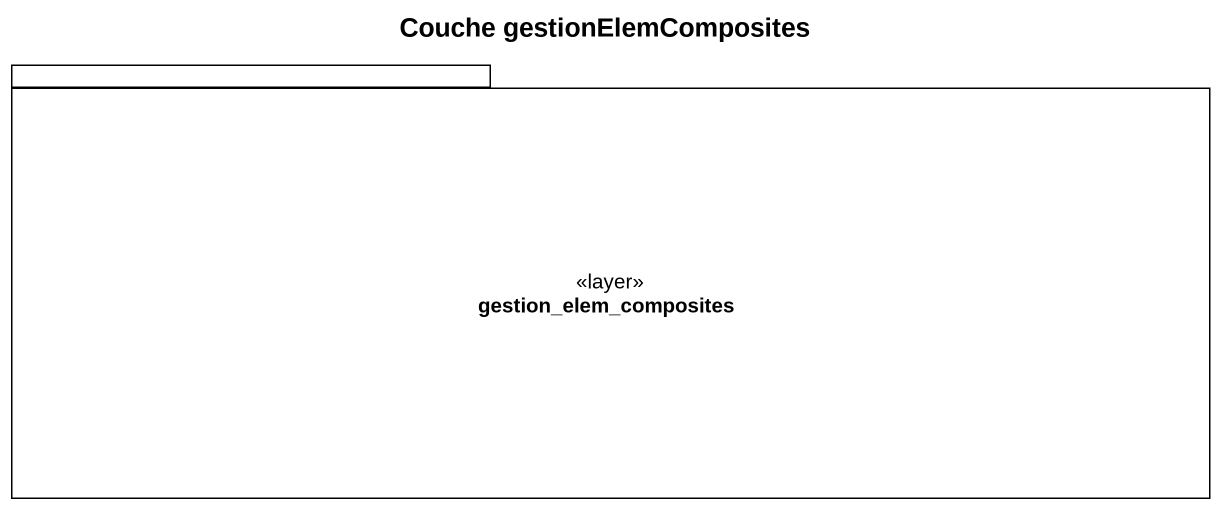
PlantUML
@startuml
title Couche gestionElemComposites
package gestion_elem_composites <<layer>> {
}
@enduml
